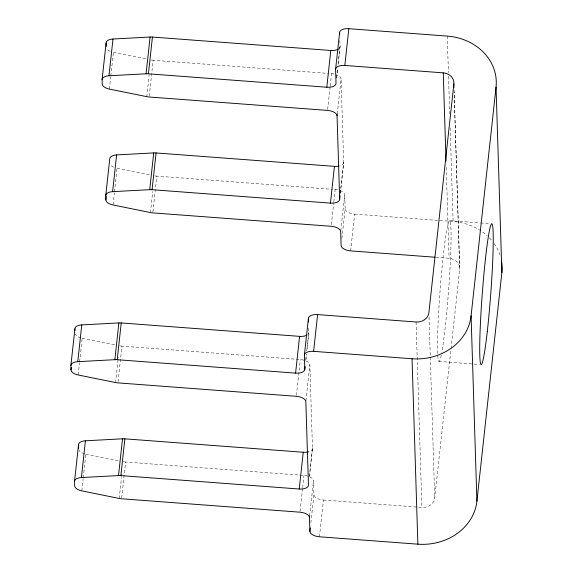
<?xml version="1.0" encoding="UTF-8"?>
<svg xmlns="http://www.w3.org/2000/svg" width="573" height="573" viewBox="0 0 573 573"><rect width="100%" height="100%" fill="white"/><g stroke="black" fill="none" stroke-linecap="round" stroke-linejoin="round"><path stroke-width="0.43" stroke-dasharray="2.87 2.15" d="M305.81 360.209L306.455 354.229M336.645 77.727L337.662 68.337M309.449 476.099L312.45 448.738M340.29 193.624L343.657 162.839M78.179 374.978L79.518 362.723M79.611 361.85L82.19 338.22A9.419 4.605 6.2 0 1 75.17 333.937M109.386 89.087L110.725 76.832M110.818 75.958L113.404 52.329A9.419 4.605 6.2 0 1 112.702 52.172M81.817 490.868L83.157 478.62M83.257 477.739L85.835 454.11A9.419 4.605 6.2 0 1 78.809 449.826M113.031 204.976L114.371 192.721M114.464 191.848L117.042 168.218A9.419 4.605 6.2 0 1 116.34 168.061M115.588 382.563L118.353 357.18M146.795 96.665L149.181 74.791M118.038 382.012L121.956 346.128L300.331 359.543A9.419 4.605 6.2 0 1 309.85 364.879L312.471 448.322L309.413 476.328M149.252 96.121L153.17 60.237L328.859 73.444M119.227 498.453L121.519 477.445M121.619 476.571L121.906 473.95M150.434 212.562L152.733 191.554M121.684 497.901L125.602 462.017L303.969 475.432A9.419 4.605 6.2 0 1 313.488 480.768L313.925 494.678L310.874 522.683M152.891 212.01L156.809 176.126L332.505 189.334M296.413 395.427L300.331 359.543M327.62 109.529L330.105 86.774M330.198 85.9L331.538 73.645L329.754 73.516M305.867 359.565L306.44 354.315M308.689 328.085L308.833 332.433L306.82 350.812L308.804 332.849M336.602 78.043L337.647 68.416M339.846 40.454L340.04 46.542L338.034 64.921L340.011 46.95M305.932 400.763L309.85 364.879M337.239 113.998L341.057 78.988A9.419 4.605 6.2 0 0 336.695 74.791M300.051 511.317L302.537 488.561M302.63 487.687L303.969 475.432M331.359 224.544L333.744 202.663M333.844 201.789L335.176 189.534L333.393 189.405M340.333 193.058L343.678 162.431L341.057 78.988M309.671 515.779L313.488 480.768M340.785 230.761L344.702 194.877A9.419 4.605 6.2 0 0 340.333 190.68M341.888 238.54L345.139 208.787L344.702 194.877M319.433 536.779L323.451 500.021A9.419 4.605 6.2 0 1 313.925 494.678M350.647 250.881L354.658 214.123A9.419 4.605 6.2 0 1 345.139 208.787M323.451 500.021L421.886 507.42A11.775 10.25 -1.8 0 0 434.721 498.095L450.944 349.473M451.044 348.577L459.689 269.374L454.11 91.974M449.726 220.634L479.615 222.883M480.489 222.947L490.159 223.671M354.658 214.123L453.1 221.529A54.156 47.136 -1.8 0 1 487.301 235.79M435.781 257.284L449.082 258.287A11.775 10.25 -1.8 0 1 459.689 269.374M438.854 361.405L479.279 364.449M113.404 52.329L146.459 59.026M117.042 168.218L150.097 174.915M82.19 338.22L115.252 344.925M85.835 454.11L118.89 460.814M454.103 89.968L459.682 267.369M447.269 36.099L448.415 72.649M448.53 76.216L449.705 113.662M450.156 127.922L453.1 221.529M446.224 167.352L449.082 258.287M429.034 317.127L430.266 356.349M430.294 357.237L434.721 498.095M416.062 321.997L421.886 507.42M489.457 237.881A54.156 47.136 -1.8 0 1 491.935 240.646M494.177 243.568A54.156 47.136 -1.8 0 1 500.021 255.107M441.231 355.224A70.637 4.24 -85.7 0 1 440.415 286.185A70.637 4.24 -85.7 0 1 451.023 231.399A70.637 4.24 -85.7 0 1 441.797 352.28M335.176 189.534A9.419 4.605 6.2 0 1 337.762 189.914M331.538 73.645A9.419 4.605 6.2 0 1 334.123 74.017M343.678 162.431A9.419 4.605 6.2 0 1 339.56 165.991M340.04 46.542A9.419 4.605 6.2 0 1 339.431 48.196M312.471 448.322A9.419 4.605 6.2 0 1 308.346 451.882M308.833 332.433A9.419 4.605 6.2 0 1 307.851 334.482M110.002 51.255A9.419 4.605 6.2 0 1 106.764 48.805M121.956 346.128A9.419 4.605 6.2 0 1 119.599 345.806M153.17 60.237A9.419 4.605 6.2 0 1 151.1 59.964M113.64 167.144A9.419 4.605 6.2 0 1 110.403 164.695M125.602 462.017A9.419 4.605 6.2 0 1 123.238 461.695M156.809 176.126A9.419 4.605 6.2 0 1 154.739 175.854"/><path stroke-width="0.86" d="M501.669 261.997A54.156 47.136 -1.8 0 1 501.876 272.547L476.908 501.26A54.156 47.136 -1.8 0 1 417.875 544.178L319.433 536.779A9.419 4.605 6.2 0 1 309.914 531.436L309.477 517.526A9.419 4.605 6.2 0 0 299.958 512.19L121.591 498.775A9.419 4.605 6.2 0 1 119.227 498.453L81.817 490.868A9.419 4.605 6.2 0 1 74.662 485.854L74.526 481.513A9.419 4.605 6.2 0 1 81.402 477.553L118.511 475.569A9.419 4.605 6.2 0 1 120.86 475.597L299.228 489.013A9.419 4.605 6.2 0 0 308.46 485.08L305.839 401.637A9.419 4.605 6.2 0 0 296.313 396.301L117.945 382.886A9.419 4.605 6.2 0 1 115.588 382.563L78.179 374.978A9.419 4.605 6.2 0 1 71.016 369.965L70.88 365.617L74.891 328.866A9.419 4.605 6.2 0 1 81.774 324.905L118.876 322.921A9.419 4.605 6.2 0 1 121.232 322.95L299.6 336.365A9.419 4.605 6.2 0 0 306.827 335.198M434.893 257.22L350.647 250.881A9.419 4.605 6.2 0 1 341.121 245.545L340.684 231.635A9.419 4.605 6.2 0 0 331.165 226.292L152.798 212.884A9.419 4.605 6.2 0 1 150.434 212.562L113.031 204.976A9.419 4.605 6.2 0 1 105.869 199.963L105.733 195.615A9.419 4.605 6.2 0 1 112.609 191.654L149.718 189.677A9.419 4.605 6.2 0 1 152.067 189.706L330.442 203.114A9.419 4.605 6.2 0 0 339.667 199.189L337.046 115.746A9.419 4.605 6.2 0 0 327.527 110.403L149.152 96.995A9.419 4.605 6.2 0 1 146.795 96.665L109.386 89.087A9.419 4.605 6.2 0 1 102.23 84.073L102.087 79.726L106.105 42.968A9.419 4.605 6.2 0 1 112.981 39.007L150.09 37.03A9.419 4.605 6.2 0 1 152.439 37.059L330.807 50.467A9.419 4.605 6.2 0 0 338.593 48.963M71.016 369.965L71.303 367.336M70.88 365.617A9.419 4.605 6.2 0 1 77.763 361.663L81.774 324.905M102.087 79.726A9.419 4.605 6.2 0 1 108.97 75.765L112.981 39.007M74.526 481.513L78.537 444.755A9.419 4.605 6.2 0 1 85.413 440.795L122.522 438.811A9.419 4.605 6.2 0 1 124.871 438.839L303.239 452.255A9.419 4.605 6.2 0 0 308.346 451.882M105.733 195.615L109.744 158.857A9.419 4.605 6.2 0 1 116.627 154.903L153.729 152.919A9.419 4.605 6.2 0 1 156.078 152.948L334.453 166.356A9.419 4.605 6.2 0 0 338.743 166.163M105.869 199.963L106.249 196.46M81.402 477.553L85.413 440.795M112.609 191.654L116.627 154.903M77.763 361.663L114.865 359.679L118.876 322.921M108.97 75.765L146.079 73.788L150.09 37.03M114.865 359.679A9.419 4.605 6.2 0 1 117.214 359.708L121.232 322.95M146.079 73.788A9.419 4.605 6.2 0 1 148.428 73.817L152.439 37.059M118.511 475.569L122.522 438.811M149.718 189.677L153.729 152.919M120.86 475.597L124.871 438.839M152.067 189.706L156.078 152.948M117.214 359.708L295.589 373.123L299.6 336.365M148.428 73.817L326.796 87.225L330.807 50.467M295.589 373.123A9.419 4.605 6.2 0 0 304.815 369.191L304.378 355.281L308.389 318.524A9.419 4.605 6.2 0 1 317.621 314.591L416.062 321.997A11.775 10.25 -1.8 0 0 428.89 312.665L453.859 83.952A11.775 10.25 -1.8 0 0 443.258 72.857L344.817 65.458A9.419 4.605 6.2 0 0 335.592 69.39L336.029 83.293A9.419 4.605 6.2 0 1 326.796 87.225M335.592 69.39L339.603 32.632A9.419 4.605 6.2 0 1 348.828 28.7L447.269 36.099A54.156 47.136 -1.8 0 1 496.046 87.125L501.876 272.547M304.815 369.191L305.101 366.562M337.046 115.746L337.239 113.998M304.378 355.281A9.419 4.605 6.2 0 1 313.61 351.349L317.621 314.591M344.817 65.458L348.828 28.7M299.228 489.013L303.239 452.255M330.442 203.114L334.453 166.356M339.667 199.189L340.047 195.687M309.477 517.526L309.671 515.779M309.914 531.436L310.301 527.934M476.908 501.26L471.085 315.838L496.046 87.125M313.61 351.349L412.044 358.755A54.156 47.136 -1.8 0 0 471.085 315.838M453.859 83.952L453.974 87.519M443.258 72.857L446.03 161.113M412.044 358.755L417.875 544.178M339.603 32.632L339.653 34.373M308.389 318.524L308.503 322.005M106.105 42.968L106.213 46.442M74.891 328.866L74.948 330.6M78.537 444.755L78.644 448.229M487.258 331.767A70.637 4.24 -85.7 0 0 491.921 223.807A70.637 4.24 -85.7 0 0 480.26 327.011A70.637 4.24 -85.7 0 0 487.258 331.767"/></g></svg>
